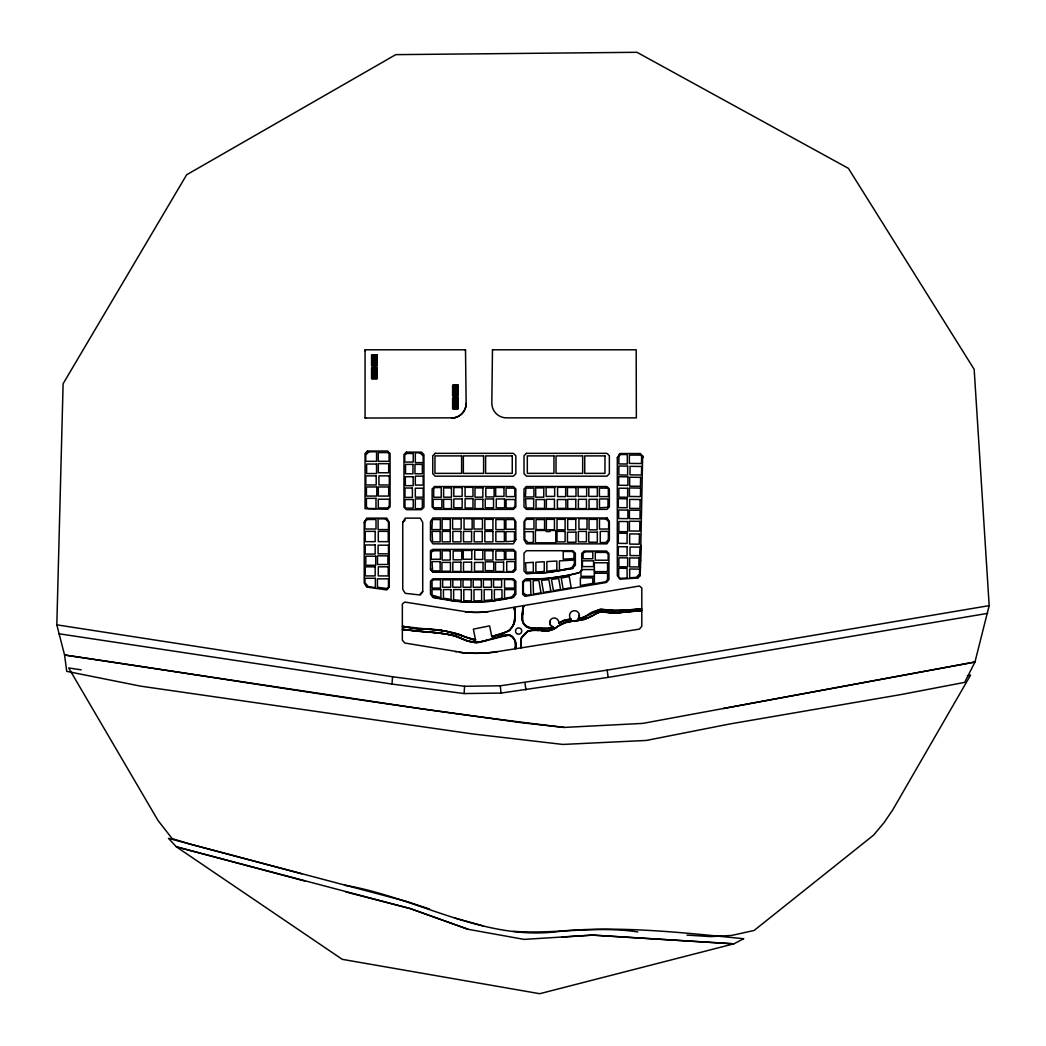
<?xml version="1.0" encoding="UTF-8"?>
<svg xmlns="http://www.w3.org/2000/svg" width="1046" height="1046" viewBox="0 0 1046 1046"><rect width="100%" height="100%" fill="white"/><g stroke="black" fill="none" stroke-linecap="round" stroke-linejoin="round"><path stroke-width="1.5" d="M640.27 570.737L640.191 575.601L637.746 578.033L619.755 579.183L617.31 575.522L617.31 457.795L619.755 453.533L640.204 453.533L642.649 455.964L642.649 457.795L640.204 453.533M640.27 571.953L640.335 567.089M640.335 568.305L640.492 559.806M640.492 561.022L640.806 545.228M623.39 610.367C610.08 611.204 596.272 605.856 585.42 616.905A17.351 17.351 0 0 1 582.714 617.925L578.36 618.722A4.942 4.942 0 0 0 577.667 611.845A4.942 4.942 0 0 0 570.789 612.355A4.942 4.942 0 0 0 571.116 619.245L565.703 619.873L558.734 623.246A4.563 4.563 0 0 0 554.981 618.068A4.563 4.563 0 0 0 549.725 621.716A4.563 4.563 0 0 0 553.256 627.038L551.909 627.718A9.859 9.859 0 0 1 549.869 628.332C537.435 629.3 518.764 630.45 522.686 613.191A42.128 42.128 0 0 1 523.288 607.465L523.588 605.909C518.358 625.547 525.249 629.378 541.122 628.28M640.191 575.601L642.649 455.964M56.824 624.841L63.113 383.738L186.646 174.774L395.78 54.64L636.962 52.3L848.384 168.341L974.166 369.343L989.176 605.634L974.964 662.013L964.673 682.371L900.724 694.609L729.546 724.015L646.31 740.45L562.84 744.438L472.596 733.939L140.661 686.163L66.735 671.349L64.564 654.992L56.824 624.841L392.551 676.762L464.594 686.281L500.289 685.797L607.098 670.146L989.176 605.634M579.353 614.708L578.36 618.722A45.331 45.331 0 0 0 579.824 618.526L589.199 614.76M466.124 404.397L466.15 403.298M514.384 607.922A46.913 46.913 0 0 1 515.142 616.865C515.913 628.646 505.153 634.059 495.242 635.602M478.715 642.322L501.073 636.23L509.703 635.157C515.403 636.962 516.083 643.721 515.43 648.782C518.672 638.91 508.644 631.313 499.87 636.556M515.573 647.173L515.43 648.782L515.377 641.525L512.422 636.622A5.962 5.962 0 0 0 508.552 635L481.814 641.747L474.74 642.453L467.588 641.002L452.813 635.288L437.293 632.765M549.817 621.337L550.301 624.933L553.256 627.038L547.712 628.541L537.474 628.071M58.694 633.732L392.002 684.071L464.071 693.563L464.594 686.281M392.002 684.071L392.551 676.762M515.43 648.782L515.456 648.402A46.795 46.795 0 0 0 515.613 646.598M466.111 404.514L465.758 406.802M365.054 350.75L365.25 349.848M465.418 407.979L465.718 406.92M464.986 409.117L465.378 408.097M464.463 410.215L464.947 409.234M364.217 522.412L366.662 518.136L386.811 518.136L389.243 522.412L389.243 586.61L386.824 589.918L366.636 587.054L364.217 583.067L364.217 522.412L366.662 519.967M402.762 522.412L405.194 518.136L420.296 518.136L422.728 522.412L422.728 591.644L420.309 595.017L405.181 593.317L402.762 589.382L402.762 522.412L405.194 519.967M463.862 411.274L464.411 410.32M637.746 578.033L640.191 574.385M463.156 412.268L463.796 411.379M462.384 413.209L463.09 412.372M554.354 628.424L550.379 630.293A11.297 11.297 0 0 1 548.274 630.79L532.205 630.202L527.995 631.052L521.026 638.491L520.947 647.905L520.882 638.831L523.301 635.497L528.491 630.79L535.657 630.333M523.209 635.589L520.777 639.145L520.947 647.905L520.869 647.16M523.693 635.079C531.734 623.821 548.431 636.543 557.845 626.345C569.22 618.709 584.622 622.435 595.645 613.649C599.672 610.864 604.601 611.518 609.034 612.734A20.58 20.58 0 0 0 611.204 612.969L614.839 612.956A94.454 94.454 0 0 0 617.035 612.825L621.416 612.485M461.521 414.085L462.293 413.301M617.31 457.795L619.755 455.35M420.309 593.801L422.728 591.644M386.824 588.702L389.243 586.61M460.606 414.87L461.443 414.164M460.502 414.948L458.579 416.23M558.734 623.246L564.592 620.2L571.116 619.245L566.265 619.742A18.54 18.54 0 0 0 561.101 621.755L558.734 623.246L559.832 622.501M557.492 626.567L565.572 622.239L572.75 621.141M557.845 626.345L555.334 627.862M590.441 614.002L599.554 609.387L608.21 610.171A17.403 17.403 0 0 0 610.302 610.576L621.298 610.511M560.002 624.998L565.18 622.37L571.639 621.232M555.622 627.705L548.771 630.712L541.553 630.751M591.134 616.199L589.212 617.271M623.599 612.289L624.331 612.224L612.773 613.008L599.973 611.871L585.995 618.853A21.142 21.142 0 0 1 583.289 619.768L572.358 621.18M551.948 627.692L553.256 627.038L548.509 628.502L541.88 628.332M457.481 416.766L458.462 416.282M588.244 617.794L580.046 620.409M456.344 417.21L457.364 416.818M497.308 634.961L498.001 634.739M494.653 635.785L496.039 635.353M465.823 637.289L475.538 639.904L473.367 629.13L489.62 625.874L491.79 636.661L493.869 636.033M493.228 636.23L491.79 636.661L508.657 631.091C515.77 625.521 515.155 614.46 514.423 607.909M595.867 613.531L602.274 611.583L618.068 612.76L641.799 610.537L639.603 610.746M455.18 417.563L456.226 417.249M492.705 638.635L493.437 638.413M487.096 640.309L487.776 640.1M494.17 638.204L494.889 637.982M495.608 637.772L496.327 637.563M497.046 637.354L497.778 637.145M498.497 636.949L499.19 636.753M574.62 573.875L579.366 572.633L581.72 569.56L581.72 553.465L584.152 551.033L606.484 551.033L608.929 553.465L608.929 579.576L606.523 582.426L525.066 596.338L522.66 594.311L522.66 581.72L525.105 579.301L545.384 578.647L564.382 576.098M565.088 575.967L578.556 572.855M508.591 598.404L513.468 597.266L515.835 594.22L515.835 581.236L513.39 578.791L432.926 578.791L430.481 581.236L430.481 594.22L432.848 597.266L437.006 598.247L454.958 601.267L472.426 602.287L489.881 601.424L507.885 598.56M512.775 597.436L513.468 597.266L492.065 601.189M572.306 568.462L575.352 565.258L575.352 553.151L572.907 550.706L526.452 550.706L524.007 553.151L524.007 571.116L526.452 573.561L550.196 572.293L572.986 568.292L545.28 572.777L526.452 573.561M573.953 574.032L569.299 575.104M453.99 417.825L455.062 417.602M486.521 640.479L476.479 642.492L467 640.806L457.115 636.583L445.387 633.876L402.618 629.365M528.949 579.327L549.66 578.255L570.005 574.96M502.969 599.541L503.675 599.41M723.191 708.521L974.964 662.013L642.754 723.401L564.225 727.415L522.516 722.825L422.662 708.992L64.564 654.992C231.061 679.495 397.062 707.737 564.225 727.415M967.38 675.703L970.57 675.141L892.735 809.879L884.027 822.679L873.541 835.166L754.101 930.469L731.585 935.451L710.535 936.601L686.934 935.085M526.321 595.344L530.884 594.559L530.584 580.687L525.014 580.674L523.379 582.282L523.379 592.86L526.36 595.344M464.071 693.563L501.008 693.08L608.223 677.377L987.659 613.348M559.453 576.961L560.159 576.843M462.201 652.678A145.159 145.159 0 0 0 496.209 651.815L639.394 629.13L641.799 626.319L641.799 588.009L639.407 585.995L487.005 611.805A92.833 92.833 0 0 1 465.378 611.727A94.611 94.611 0 0 0 488.39 611.609M557.832 571.286L558.525 571.181M496.196 651.802L497.621 651.606M579.824 618.526L578.36 618.722L581.288 618.264L601.241 609.099L614.041 610.812L641.799 608.916L635.955 609.387M453.872 417.838L365.054 418.034L365.054 349.795L465.509 349.795L466.15 403.233A14.618 14.618 0 0 1 451.532 418.034M578.935 620.566L576.738 620.801M630.163 611.662L625.783 612.08L626.515 612.015M637.184 610.982L640.126 610.694M630.032 611.675L637.419 610.956M492.797 601.097L471.694 602.287M575.261 620.932L576.006 620.866M630.071 609.857L631.509 609.753M631.235 609.766L636.282 609.36M630.516 609.831L621.965 610.472M626.266 610.158L627.665 610.053M561.715 937.059L592.559 935.111L733.834 943.832L743.745 938.733C683.548 932.692 622.867 925.841 562.356 930.966C485.959 942.891 417.799 897.573 344.513 885.164M606.915 517.966L526.452 517.966L524.007 521.627L524.007 539.592L526.452 543.855L606.915 543.855L609.36 540.194L609.36 521.627L606.915 517.966L609.36 522.242M594.376 569.573L582.635 569.573L580.935 571.757L580.935 576.333L594.376 576.333M594.376 571.639L607.556 571.639L607.556 562.774L594.376 562.774L594.376 583.72L605.765 581.772L607.556 579.628L607.556 573.26L594.376 573.26M432.926 572.254L513.39 572.254L515.835 569.809L515.835 551.843L513.39 549.412L432.926 549.412L430.481 550.627L430.481 569.809L432.926 572.254L430.481 568.593M528.295 579.327L526.007 579.314M424.035 628.999L422.532 628.999A79.574 79.574 0 0 1 411.679 628.071L408.058 627.482M425.238 628.999L438.509 629.993M535.997 628.005L534.545 627.966A58.524 58.524 0 0 0 532.322 627.966C526.674 629.104 521.758 623.782 522.712 618.264M472.426 602.287L461.508 601.868M435.594 629.627L433.41 629.391A80.176 80.176 0 0 0 426.886 628.999L420.937 628.96A68.958 68.958 0 0 1 416.739 628.698L402.344 626.345L445.452 631.104L475.538 639.904L474.086 639.812A17.324 17.324 0 0 1 471.942 639.485L461.966 635.576A48.704 48.704 0 0 0 457.887 634.046L446.72 631.339A183.403 183.403 0 0 0 439.542 630.137L436.613 629.744M424.898 631.745L436.574 632.686M425.526 631.784L422.558 631.601A197.158 197.158 0 0 1 416.753 631.117L403.076 629.431M426.964 631.862L428.35 631.954A183.272 183.272 0 0 1 441.451 633.314L444.262 633.706M513.311 931.332C554.798 934.287 596.312 925.566 637.759 931.934M424.14 631.692L416.321 631.078M462.973 601.973L432.848 597.266L433.541 597.436M536.559 630.398L537.265 630.437M537.971 630.49L538.703 630.542M474.806 639.877L474.073 639.812A19.926 19.926 0 0 0 475.538 639.904M414.922 630.934L415.628 631M462.214 652.456L404.75 643.015L402.344 640.178L402.344 604.104L404.75 602.051L465.392 611.649M413.51 630.777L414.216 630.856M412.085 630.62L412.804 630.699M410.66 630.45L411.379 630.529M409.221 630.267L409.94 630.359M452.055 600.914L452.787 601.005M407.809 630.084L408.515 630.176M455.18 651.606L456.618 651.789M406.345 629.888L407.09 629.993M404.894 629.692L405.613 629.784M365.106 417.89L366.061 418.021M386.876 588.545L377.449 587.211L377.449 578.843L388.471 578.843L388.471 587.159M403.455 629.483L404.174 629.587M402.344 629.326L403.808 629.535M439.242 630.097L447.1 631.405M81.196 669.832L68.67 667.949L157.985 820.443L172.159 838.63L191.771 844.567L406.724 901.482L429.435 908.987M445.138 633.837L447.374 634.203M345.795 891.924L410.28 908.608L468.098 929.293L524.085 939.386L592.559 935.111L733.834 943.832L539.71 993.7L342.251 959.339L176.382 846.829L168.484 838.369L301.745 873.802M406.619 627.221L407.339 627.352M447.832 631.549L448.551 631.692M405.194 626.946L405.913 627.077M403.795 626.659L404.501 626.802M449.257 631.836L449.963 631.98M403.233 626.541L404.096 626.711M483.03 925.867L454.5 917.957M304.713 881.007L176.382 846.829L410.241 908.569L468.098 929.293M466.581 640.649L465.235 640.1M458.566 637.145L457.887 636.87A40.585 40.585 0 0 0 452.33 635.184L450.918 634.857A86.648 86.648 0 0 0 448.093 634.321M461.103 635.223L465.13 636.988M459.246 637.432L459.913 637.72M464.555 639.812L463.234 639.224M460.58 638.021L462.567 638.923M465.3 349.848L465.509 350.737M515.142 616.865A46.952 46.952 0 0 0 514.305 607.517L515.103 614.695L514.436 621.873A15.991 15.991 0 0 1 513.481 624.58L509.428 630.503L502.917 633.261A183.991 183.991 0 0 0 498.707 634.53M514.357 607.504L514.58 608.955M607.098 670.146L608.223 677.377M524.935 682.698L525.955 689.942M500.289 685.797L501.008 693.08M642.623 456.88L642.649 457.795M522.686 616.826L522.699 617.532M523.288 607.465A44.403 44.403 0 0 1 523.588 605.909A43.357 43.357 0 0 0 522.66 614.617L522.673 616.12M522.66 614.617A43.54 43.54 0 0 1 523.588 605.909M438.078 629.927A177.807 177.807 0 0 1 446.72 631.339M496.222 651.933A148.807 148.807 0 0 1 459.403 652.377M479.016 642.283A21.482 21.482 0 0 1 474.74 642.453M478.728 642.44A25.679 25.679 0 0 1 466.621 640.557M450.643 632.176A67.297 67.297 0 0 1 461.129 635.144M492.47 349.795L491.829 403.233A14.644 14.644 0 0 0 506.617 417.851L636.36 417.89L636.177 349.795L492.47 349.795M639.459 534.009L639.263 544.195L629.653 544.09L629.653 533.905L639.459 534.009M639.904 521.353L639.721 531.08L629.431 530.976L629.431 521.235L639.904 521.353M640.152 499.53L639.969 508.487L629.653 508.369L629.653 499.4L640.152 499.53M640.623 477.342L640.44 486.298L629.653 486.181L629.653 477.224L640.623 477.342M638.988 558.015L638.805 566.971L629.653 566.88L629.653 557.923L638.988 558.015M640.139 510.265L639.956 518.777L629.431 518.659L629.431 510.134L640.139 510.265M640.61 488.077L640.427 496.602L629.431 496.471L629.431 487.946L640.61 488.077M641.643 456.056L641.486 463.535L629.365 463.404L629.365 455.102L640.688 455.102L641.643 456.056M640.021 547.15L639.838 555.661L630.019 555.557L630.019 547.032L640.021 547.15M641.656 466.477L641.473 474.989L630.019 474.858L630.019 466.333L641.656 466.477M639.603 569.116L639.498 574.058L636.203 577.366L629.653 577.771L629.653 569.011L639.603 569.116M515.835 539.592L513.39 543.855L432.926 543.855L430.481 540.194L430.481 521.627L432.926 517.966L513.39 517.966L515.835 521.627L515.835 539.592M514.828 593.291L512.043 596.874L504.538 598.521L504.538 589.578L514.828 589.578L514.828 593.291M574.346 564.343L571.574 567.9L559.401 570.318L559.401 560.891L574.346 560.041L574.346 564.343M367.486 451.022L365.054 453.454L365.054 508.683L387.635 509.284L390.066 506.852L390.066 453.454L387.635 451.022L367.486 451.022M368.937 451.794L365.76 454.958L365.76 461.312L376.56 461.312L376.56 451.794L368.937 451.794M406.41 452.12L403.965 454.552L403.965 507.245L406.41 509.69L421.499 509.69L423.944 507.245L423.944 454.552L421.499 452.12L406.41 452.12M406.463 453.48L404.737 455.193L404.737 462.057L413.235 462.057L413.235 453.48L406.463 453.48M366.715 519.509L364.989 521.222L364.989 529.015L376.011 529.015L376.011 519.509L366.715 519.509M435.201 453.336L432.769 455.768L432.769 473.733L435.201 476.165L513.39 476.165L515.835 473.733L515.835 455.768L513.39 453.336L435.201 453.336M389.295 506.199L387.582 507.925L378.273 507.925L378.273 499.204L389.295 499.204L389.295 506.199M434.561 486.547L432.129 488.979L432.129 506.944L434.561 509.376L513.39 509.376L515.835 506.944L515.835 488.979L513.39 486.547L434.561 486.547M434.652 487.541L433.698 488.495L433.698 497.242L441.229 497.242L441.229 487.541L434.652 487.541M422.375 507.728L421.42 508.683L415.314 508.683L415.314 498.89L422.375 498.89L422.375 507.728M432.364 519.548L431.841 529.603L440.379 529.603L440.379 519.548L432.364 519.548M526.452 453.336L524.007 455.768L524.007 473.733L526.452 476.165L606.915 476.165L609.36 473.733L609.36 455.768L606.915 453.336L526.452 453.336M432.979 550.771L431.253 552.497L431.253 559.257L440.431 559.257L440.431 550.771L432.979 550.771M433.005 579.798L432.05 580.752L432.05 588.087L440.51 588.087L440.51 579.798L433.005 579.798M526.452 486.547L524.007 488.979L524.007 506.944L526.452 509.376L606.915 509.376L609.36 506.944L609.36 488.979L606.915 486.547L526.452 486.547M525.89 488.116L525.367 496.955L533.905 496.955L533.905 488.116L525.89 488.116M515.063 506.29L513.338 508.016L506.081 508.016L506.081 499.53L515.063 499.53L515.063 506.29M526.504 519.339L524.778 521.052L524.778 529.041L533.97 529.041L533.97 519.339L526.504 519.339M514.475 541.161L505.937 541.671L505.937 531.616L514.475 531.616L514.475 541.161M619.833 454.526L618.879 455.481L618.879 463.927L627.299 464.019L627.299 454.526L619.833 454.526M514.828 568.893L512.187 571.534L506.735 571.534L506.735 561.597L514.828 561.597L514.828 568.893M608.001 507.284L599.463 507.807L599.463 498.968L608.001 498.968L608.001 507.284M584.806 551.804L583.08 553.53L583.08 558.773L592.807 558.773L592.807 551.804L584.806 551.804M608.354 539.893L605.712 542.534L600.26 542.534L600.26 531.381L608.354 531.381L608.354 539.893M569.246 576.516L561.231 578.046L563.114 589.055L571.155 587.682L569.246 576.516M592.807 583.38L580.373 585.512L580.373 577.876L592.807 577.876L592.807 583.38M541.004 592.834L533.447 594.128L533.159 580.648L538.886 580.438L541.004 592.834M550.85 591.147L543.541 592.402L541.475 580.295L548.902 579.706L550.85 591.147M560.578 589.486L553.386 590.715L551.464 579.432L558.695 578.464L560.578 589.486M501.975 598.338L494.366 599.528L494.366 589.578L501.975 589.578L501.975 598.338M556.825 570.057L546.849 571.273L546.849 561.597L556.825 561.035L556.825 570.057M491.79 599.855L484.18 600.561L484.18 589.578L491.79 589.578L491.79 599.855M627.09 577.941L620.356 578.373L618.67 576.686L618.67 568.253L627.09 568.344L627.09 577.941M544.273 571.495L535.879 572.018L535.879 562.225L544.273 561.754L544.273 571.495M573.993 558.564L563.232 559.179L563.232 551.477L572.267 551.477L573.993 553.203L573.993 558.564M533.303 562.369L525.576 562.813L526.099 572.201L533.303 572.11L533.303 562.369M481.605 600.705L473.995 600.927L473.995 589.578L481.605 589.578L481.605 600.705M372.311 355.025L371.578 355.025L371.578 365.995L372.311 365.995L372.311 355.025M373.54 355.025L372.807 355.025L372.807 365.995L373.54 365.995L373.54 355.025M374.756 355.025L374.023 355.025L374.023 365.995L374.756 365.995L374.756 355.025M375.972 355.025L375.239 355.025L375.239 365.995L375.972 365.995L375.972 355.025M377.188 355.025L376.455 355.025L376.455 365.995L377.188 365.995L377.188 355.025M372.311 367.865L371.578 367.865L371.578 378.835L372.311 378.835L372.311 367.865M373.54 367.865L372.807 367.865L372.807 378.835L373.54 378.835L373.54 367.865M374.756 367.865L374.023 367.865L374.023 378.835L374.756 378.835L374.756 367.865M375.972 367.865L375.239 367.865L375.239 378.835L375.972 378.835L375.972 367.865M377.188 367.865L376.455 367.865L376.455 378.835L377.188 378.835L377.188 367.865M453.349 385.137L452.617 385.137L452.617 396.107L453.349 396.107L453.349 385.137M454.565 385.137L453.833 385.137L453.833 396.107L454.565 396.107L454.565 385.137M455.781 385.137L455.049 385.137L455.049 396.107L455.781 396.107L455.781 385.137M457.01 385.137L456.278 385.137L456.278 396.107L457.01 396.107L457.01 385.137M458.226 385.137L457.494 385.137L457.494 396.107L458.226 396.107L458.226 385.137M453.349 397.977L452.617 397.977L452.617 408.934L453.349 408.934L453.349 397.977M454.565 397.977L453.833 397.977L453.833 408.934L454.565 408.934L454.565 397.977M455.781 397.977L455.049 397.977L455.049 408.934L455.781 408.934L455.781 397.977M457.01 397.977L456.278 397.977L456.278 408.934L457.01 408.934L457.01 397.977M458.226 397.977L457.494 397.977L457.494 408.934L458.226 408.934L458.226 397.977M388.118 452.591L378.273 452.591L378.273 461.312L389.073 461.312L389.073 453.546L388.118 452.591M419.995 452.826L415.314 452.826L415.314 462.62L423.172 462.62L423.172 456.004L419.995 452.826M461.613 455.899L434.966 455.899L434.966 473.367L461.613 473.367L461.613 455.899M483.605 455.899L463.352 455.899L463.352 473.367L483.605 473.367L483.605 455.899M512.252 455.899L485.606 455.899L485.606 473.367L512.252 473.367L512.252 455.899M553.949 455.899L527.315 455.899L527.315 473.367L553.949 473.367L553.949 455.899M582.661 455.899L556.014 455.899L556.014 473.367L582.661 473.367L582.661 455.899M604.967 455.899L584.714 455.899L584.714 473.367L604.967 473.367L604.967 455.899M388.707 463.679L378.325 463.679L378.325 472.753L388.707 472.753L388.707 463.679M376.56 464.032L366.623 464.032L366.623 473.55L376.56 473.55L376.56 464.032M412.948 464.398L405.534 464.398L405.534 473.786L412.948 473.786L412.948 464.398M422.375 464.398L414.961 464.398L414.961 473.786L422.375 473.786L422.375 464.398M376.194 475.891L365.825 475.891L365.825 484.978L376.194 484.978L376.194 475.891M389.295 475.891L378.927 475.891L378.927 484.978L389.295 484.978L389.295 475.891M423.172 476.152L415.314 476.152L415.314 485.083L423.172 485.083L423.172 476.152M413.183 476.715L405.325 476.715L405.325 485.658L413.183 485.658L413.183 476.715M376.795 486.978L366.414 486.978L366.414 496.065L376.795 496.065L376.795 486.978M388.707 486.978L378.325 486.978L378.325 496.065L388.707 496.065L388.707 486.978M472.975 487.318L465.091 487.318L465.091 496.602L472.975 496.602L472.975 487.318M565.677 487.318L557.583 487.318L557.583 496.602L565.677 496.602L565.677 487.318M462.149 487.541L453.82 487.541L453.82 496.392L462.149 496.392L462.149 487.541M504.002 487.541L495.673 487.541L495.673 496.392L504.002 496.392L504.002 487.541M554.655 487.541L546.117 487.541L546.117 496.392L554.655 496.392L554.655 487.541M575.993 487.541L567.455 487.541L567.455 496.392L575.993 496.392L575.993 487.541M586.662 487.541L578.124 487.541L578.124 496.392L586.662 496.392L586.662 487.541M597.331 487.541L588.793 487.541L588.793 496.392L597.331 496.392L597.331 487.541M451.48 487.907L443.596 487.907L443.596 497.19L451.48 497.19L451.48 487.907M482.873 487.907L474.989 487.907L474.989 497.19L482.873 497.19L482.873 487.907M543.776 487.907L535.683 487.907L535.683 497.19L543.776 497.19L543.776 487.907M412.385 488.024L404.972 488.024L404.972 497.399L412.385 497.399L412.385 488.024M494.13 488.116L485.802 488.116L485.802 496.955L494.13 496.955L494.13 488.116M513.874 488.116L506.081 488.116L506.081 496.602L514.828 496.602L514.828 489.07L513.874 488.116M607.399 488.116L599.41 488.116L599.41 496.602L608.354 496.602L608.354 489.07L607.399 488.116M423.172 488.234L415.314 488.234L415.314 497.164L423.172 497.164L423.172 488.234M375.985 498.354L366.414 498.354L366.414 506.787L368.14 508.513L375.985 508.513L375.985 498.354M472.975 498.733L465.091 498.733L465.091 508.016L472.975 508.016L472.975 498.733M533.682 498.733L525.576 498.733L526.099 508.016L533.682 508.016L533.682 498.733M462.149 498.968L453.82 498.968L453.82 507.807L462.149 507.807L462.149 498.968M493.542 498.968L485.213 498.968L485.213 507.807L493.542 507.807L493.542 498.968M504.603 498.968L496.262 498.968L496.262 507.807L504.603 507.807L504.603 498.968M441.87 499.321L433.136 499.321L433.136 506.852L434.09 507.807L441.87 507.807L441.87 499.321M451.48 499.321L443.596 499.321L443.596 508.604L451.48 508.604L451.48 499.321M482.873 499.321L474.989 499.321L474.989 508.604L482.873 508.604L482.873 499.321M554.445 499.321L546.352 499.321L546.352 508.604L554.445 508.604L554.445 499.321M575.784 499.321L567.69 499.321L567.69 508.604L575.784 508.604L575.784 499.321M586.453 499.321L578.36 499.321L578.36 508.604L586.453 508.604L586.453 499.321M597.122 499.321L589.029 499.321L589.029 508.604L597.122 508.604L597.122 499.321M413.235 499.53L404.972 499.53L404.972 507.166L405.926 508.121L413.235 508.121L413.235 499.53M544.574 499.53L536.036 499.53L536.036 508.369L544.574 508.369L544.574 499.53M565.912 499.53L557.374 499.53L557.374 508.369L565.912 508.369L565.912 499.53M385.307 518.855L378.09 518.855L378.09 529.577L388.471 529.577L388.471 522.032L385.307 518.855M472.151 518.738L464.058 518.738L464.058 529.25L472.151 529.25L472.151 518.738M587.015 518.738L578.922 518.738L578.922 529.25L587.015 529.25L587.015 518.738M461.129 518.973L452.591 518.973L452.591 529.041L461.129 529.041L461.129 518.973M482.468 518.973L473.93 518.973L473.93 529.041L482.468 529.041L482.468 518.973M606 518.973L599.463 518.973L599.463 529.041L608.641 529.041L608.641 521.614L606 518.973M450.251 519.339L442.157 519.339L442.157 529.838L450.251 529.838L450.251 519.339M492.928 519.339L484.834 519.339L484.834 529.838L492.928 529.838L492.928 519.339M554.445 519.339L546.352 519.339L546.352 529.838L554.445 529.838L554.445 519.339M565.115 519.339L557.021 519.339L557.021 529.838L565.115 529.838L565.115 519.339M575.784 519.339L567.69 519.339L567.69 529.838L575.784 529.838L575.784 519.339M597.122 519.339L589.029 519.339L589.029 529.838L597.122 529.838L597.122 519.339M504.394 519.548L495.856 519.548L495.856 529.603L504.394 529.603L504.394 519.548M513.874 519.548L505.885 519.548L505.885 529.25L514.828 529.25L514.828 520.503L513.874 519.548M544.574 519.548L536.036 519.548L536.036 529.603L544.574 529.603L544.574 519.548M546.287 530.466L535.408 530.466L535.408 542.796L555.792 542.796L555.792 530.466L550.039 530.466L550.039 531.564L546.287 531.564L546.287 530.466M375.161 531.355L365.224 531.355L365.224 541.658L375.161 541.658L375.161 531.355M388.236 531.355L378.299 531.355L378.299 541.658L388.236 541.658L388.236 531.355M440.144 531.381L432.05 531.381L432.573 541.88L440.144 541.88L440.144 531.381M450.251 531.381L442.157 531.381L442.157 541.88L450.251 541.88L450.251 531.381M460.92 531.381L452.826 531.381L452.826 541.88L460.92 541.88L460.92 531.381M471.589 531.381L463.496 531.381L463.496 541.88L471.589 541.88L471.589 531.381M482.258 531.381L474.165 531.381L474.165 541.88L482.258 541.88L482.258 531.381M492.928 531.381L484.834 531.381L484.834 541.88L492.928 541.88L492.928 531.381M565.115 531.381L557.021 531.381L557.021 541.88L565.115 541.88L565.115 531.381M586.453 531.381L578.36 531.381L578.36 541.88L586.453 541.88L586.453 531.381M504.394 531.616L495.856 531.616L495.856 541.671L504.394 541.671L504.394 531.616M533.316 531.616L524.778 531.616L524.778 539.357L527.955 542.534L533.316 542.534L533.316 531.616M575.993 532.179L567.455 532.179L567.455 542.246L575.993 542.246L575.993 532.179M597.331 532.179L588.793 532.179L588.793 542.246L597.331 542.246L597.331 532.179M375.161 544.979L365.224 544.979L365.224 554.066L375.161 554.066L375.161 544.979M388.471 545.188L378.09 545.188L378.09 553.831L388.471 553.831L388.471 545.188M482.821 550.183L474.727 550.183L474.727 559.466L482.821 559.466L482.821 550.183M471.798 550.418L463.26 550.418L463.26 559.257L471.798 559.257L471.798 550.418M450.251 550.771L442.157 550.771L442.157 560.055L450.251 560.055L450.251 550.771M492.928 550.771L484.834 550.771L484.834 560.055L492.928 560.055L492.928 550.771M461.717 550.981L453.18 550.981L453.18 559.819L461.717 559.819L461.717 550.981M504.394 550.981L495.856 550.981L495.856 559.819L504.394 559.819L504.394 550.981M513.874 550.981L505.885 550.981L505.885 559.466L514.828 559.466L514.828 551.935L513.874 550.981M606.432 552.393L595.279 552.393L595.279 560.211L608.157 560.211L608.157 554.119L606.432 552.393M387.883 555.844L377.501 555.844L377.501 564.487L387.883 564.487L387.883 555.844M375.723 556.197L365.786 556.197L365.786 565.285L375.723 565.285L375.723 556.197M593.605 560.839L582.439 560.839L582.439 566.605L593.605 566.605L593.605 560.839M440.144 561.597L432.05 561.597L432.573 570.881L440.144 570.881L440.144 561.597M493.725 561.833L485.187 561.833L485.187 570.671L493.725 570.671L493.725 561.833M460.92 562.186L452.826 562.186L452.826 571.482L460.92 571.482L460.92 562.186M471.589 562.186L463.496 562.186L463.496 571.482L471.589 571.482L471.589 562.186M503.597 562.186L495.503 562.186L495.503 571.482L503.597 571.482L503.597 562.186M450.46 562.395L441.922 562.395L441.922 571.247L450.46 571.247L450.46 562.395M483.056 562.395L474.518 562.395L474.518 571.247L483.056 571.247L483.056 562.395M375.161 566.827L365.224 566.827L365.224 575.915L375.161 575.915L375.161 566.827M388.236 566.827L378.299 566.827L378.299 575.915L388.236 575.915L388.236 566.827M375.37 578.281L364.989 578.281L364.989 582.779L368.284 586.571L375.37 587.577L375.37 578.281M512.749 579.562L504.538 579.562L504.538 588.087L514.475 588.087L514.475 581.288L512.749 579.562M450.695 579.798L442.641 579.798L442.641 587.237L450.695 587.237L450.695 579.798M460.881 579.798L452.826 579.798L452.826 587.237L460.881 587.237L460.881 579.798M471.066 579.798L463.012 579.798L463.012 587.237L471.066 587.237L471.066 579.798M481.252 579.798L473.197 579.798L473.197 587.237L481.252 587.237L481.252 579.798M491.424 579.798L483.383 579.798L483.383 587.237L491.424 587.237L491.424 579.798M501.609 579.798L493.568 579.798L493.568 587.237L501.609 587.237L501.609 579.798M440.876 589.578L432.05 589.578L432.05 595.069L440.876 597.684L440.876 589.578M451.048 589.578L443.439 589.578L443.439 598.181L451.048 599.41L451.048 589.578M461.234 589.578L453.624 589.578L453.624 599.737L461.234 600.496L461.234 589.578M471.419 589.578L463.809 589.578L463.809 600.666L471.419 600.927L471.419 589.578M627.652 466.098L618.879 466.006L618.879 474.962L627.652 475.067L627.652 466.098M627.888 476.845L618.67 476.741L618.67 485.252L627.888 485.357L627.888 476.845M627.652 488.286L618.879 488.194L618.879 497.151L627.652 497.255L627.652 488.286M627.09 498.785L618.317 498.694L618.317 507.65L627.09 507.755L627.09 498.785M627.888 510.121L618.67 510.017L618.67 518.541L627.888 518.646L627.888 510.121M627.652 521.575L618.879 521.47L618.879 531.656L627.652 531.747L627.652 521.575M627.09 533.29L618.317 533.185L618.317 543.371L627.09 543.462L627.09 533.29M627.09 546.797L618.317 546.705L618.317 555.661L627.09 555.753L627.09 546.797M627.652 557.897L618.879 557.806L618.879 566.762L627.652 566.854L627.652 557.897M516.933 633.641A3.112 3.112 0 0 0 521.758 631.209A3.112 3.112 0 0 0 517.247 628.241A3.112 3.112 0 0 0 516.933 633.641"/></g></svg>
